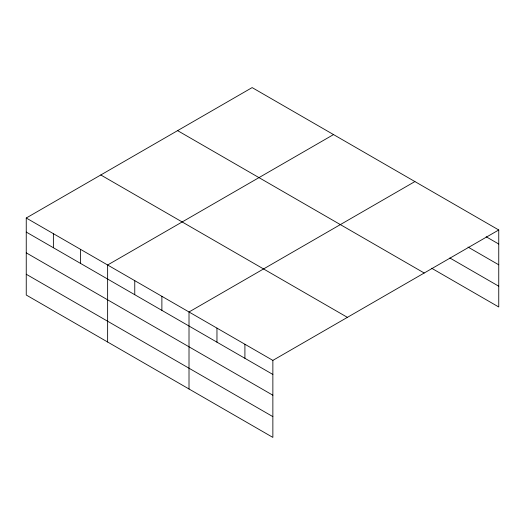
<?xml version="1.0" encoding="UTF-8"?>
<svg xmlns="http://www.w3.org/2000/svg" width="525" height="525" viewBox="0 0 525 525"><rect width="100%" height="100%" fill="white"/><g stroke="black" fill="none" stroke-linecap="round" stroke-linejoin="round"><path stroke-width="0.79" d="M26.25 218.013L272.862 360.393L272.862 437.404L26.25 295.024L26.25 218.013L252.138 87.596L498.75 229.976L498.75 306.987L431.675 268.262M333.519 134.584L107.632 264.994L107.632 342.011M414.901 181.565L189.013 311.981L189.013 388.992M272.862 360.393L498.75 229.976M486.17 236.768L498.75 244.027M468.005 247.058L498.75 264.803M449.84 257.972L498.75 286.21M177.594 130.633L424.207 273.013M100.793 174.976L347.406 317.356M26.25 232.063L272.862 374.443M26.25 252.84L272.862 395.22M26.25 274.247L272.862 416.627M244.912 344.256L244.912 358.306M216.963 328.118L216.963 342.175M161.884 296.323L161.884 310.373M134.761 280.658L134.761 294.715M80.502 249.336L80.502 263.392M53.379 233.671L53.379 247.728"/></g></svg>
